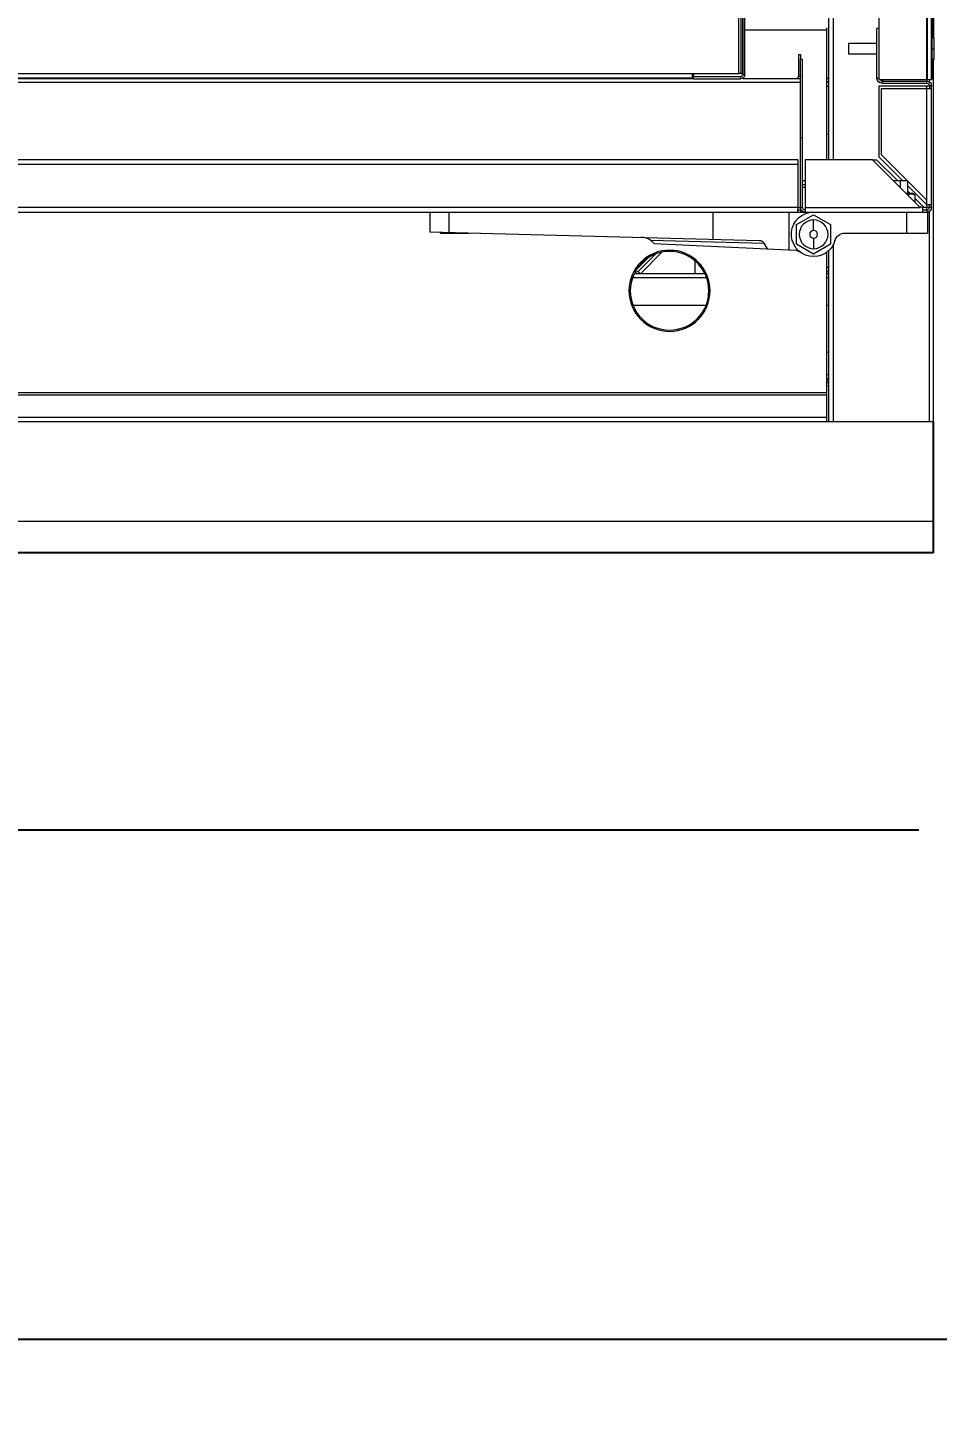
# Model space of a CAD drawing. Header units: millimetres. Extents: x 12325263 to 13848842, y -1463133 to 573208.
# Drawn here: x 12578851 to 12579199, y -838424 to -837894 of the extents above; entities that cross this region are included whole.
import ezdxf
from ezdxf.xclip import XClip

# ---------------------------------------------------------------- set-up
doc = ezdxf.new("R2010")
doc.units = ezdxf.units.MM
doc.header["$LTSCALE"] = 1000
doc.header["$XCLIPFRAME"] = 0
for name, color, linetype in [('A-ANNO-DIMS', 83, 'Continuous'), ('fur202301', 252, 'Continuous'), ('WALL', 5, 'Continuous'), ('WALL-SHATCH', 8, 'Continuous'), ('建筑-楼板开洞', 251, 'Continuous')]:
    doc.layers.add(name, color=color, linetype=linetype)
doc.styles.add('_TCH_DIM_T3', font='SIMPLEX.shx', dxfattribs={"width": 0.7058823529411765, "bigfont": 'GBCBIG.shx'})
doc.dimstyles.new('_TCH_ARCH&&120', dxfattribs={"dimtxt": 306, "dimasz": 120, "dimexe": 300, "dimexo": 360, "dimgap": 147, "dimtad": 1, "dimdec": 0, "dimzin": 0, "dimdsep": 46, "dimtxsty": '_TCH_DIM_T3', "dimblk": 'ARCHTICK', "dimcen": 0.09, "dimclrt": 7, "dimazin": 2, "dimtfac": 1, "dimtdec": 0, "dimtix": 1, "dimtmove": 2, "dimatfit": 3, "dimfxl": 1, "dimfxlon": 1, "dimtolj": 1, "dimtzin": 0, "dimarcsym": 0})

# ---------------------------------------------------------------- blocks, each defined once
blk = doc.blocks.new('adgshg13-A$C7F010FC0')
at = {"layer": 'WALL-SHATCH'}
h = blk.add_hatch(color=256, dxfattribs=at)
h.dxf.hatch_style = 1
h.paths.add_polyline_path([(-60384.17120504379, -16880.89509773254), (-763.1647881269455, 197.4793643951416), (12587.61850607395, -13153.30393266678), (12587.61850607395, -157996.0197629929), (-162964.8506313562, -188820.4315237999), (-171262.3814957142, -180522.900662899), (-171262.3814957142, -31310.89849328995), (-150707.1909123659, -10755.70791006088), (-131860.0775495768, -7980.895098209381), (-99162.38149428368, -7980.895098209381), (-99162.38149428368, -4980.895097732544), (-76620.42811572552, -4980.895097732544), (-70107.65229141712, -16880.89509773254)], flags=16)
h.paths.add_polyline_path([(-60091.22944009304, -16380.89510011673), (-646.8769880533218, 646.876989364624), (12987.61850607395, -12987.61850786209), (12987.61850607395, -158331.9049158096), (-163100.5840539932, -189250.3835258484), (-171662.3814958334, -180688.5860877037), (-171662.3814958334, -31145.21306848526), (-150777.8961598873, -10260.7277340889), (-131896.6870943308, -7480.895098209381), (-99562.38149428368, -7480.895098209381), (-99562.38149428368, -4580.895097732544), (-76365.55243730545, -4580.895097732544), (-69907.50581622124, -16380.89510774612)])
blk = doc.blocks.new('A$C4C7A72D3')
at = {"layer": 'WALL', "color": 1}
blk.add_blockref('adgshg13-A$C7F010FC0', (210433.0120974779, 205503.5692701337), dxfattribs=at)
blk = doc.blocks.new('asdgag2019061317133849825')
for p, q in [((1, -0.599999999999909), (1, -659.5999999999999)), ((2.600000000000364, -659.5999999999999), (2.600000000000364, -0.599999999999909)), ((0.2000000000007276, -643.8800000000001), (0.2000000000007276, -54.01999999999998)), ((0.2000000000007276, -840.2182306964), (0.2000000000007276, -790.0582306964002)), ((0.2000000000007276, -840.2182306964), (1150.200000000001, -840.2182306964))]:
    blk.add_line(p, q)
at = {"color": 1, "lineweight": 9}
for p, q in [((21, -659.5999999999999), (21, -0.599999999999909)), ((72.20000000000073, -657.7137231385), (72.20000000000073, -34.11372313850006)), ((73, -657.7137231385), (73, -34.11372313850006)), ((73, -34.34456383869974), (73, -657.1456157826001)), ((73.80000000000109, -34.34456383869974), (73.80000000000109, -657.1456157826001)), ((74.60000000000036, -657.2797978559997), (74.60000000000036, -34.62753176949991)), ((38.40000000000146, -690.2000000000003), (38.40000000000146, -65)), ((40.20000000000073, -690.2000000000003), (40.20000000000073, -65)), ((21, -640.2000000000003), (21.80000000000109, -640.2000000000003)), ((21.80000000000109, -659.2000000000003), (21.80000000000109, -640.2000000000003)), ((41, -690.2000000000003), (41, -639.9522052926)), ((41, -640.8182306964), (72.20000000000073, -640.8182306964)), ((0, -643.8800000000001), (0.680000000000291, -643.8800000000001)), ((0, -651.9199999639), (0, -643.8800000361002)), ((1, -644.2000000000003), (0.680000000000291, -643.8800000000001)), ((0.680000000000291, -651.9200000000001), (0.680000000000291, -643.8800000000001)), ((21.80000000000109, -645.9000000000001), (32.70000000000073, -645.9000000000001)), ((32.70000000000073, -645.9000000000001), (32.70000000000073, -649.9000000000001)), ((0.680000000000291, -647.9000000000001), (0, -647.9000000000001)), ((0, -651.9200000000001), (0.680000000000291, -651.9200000000001)), ((0.2000000000007276, -790.0582306964002), (0.2000000000007276, -651.9200000000001)), ((1, -651.5999999999999), (0.680000000000291, -651.9200000000001)), ((21.80000000000109, -649.9000000000001), (32.70000000000073, -649.9000000000001)), ((51, -651.8000000000002), (50.20000000000073, -651.8000000000002)), ((50.20000000000073, -708.4000000000001), (50.20000000000073, -651.8000000000002)), ((51.80000000000109, -650.1137231385001), (51, -650.1137231385001)), ((51, -650.1137231385001), (51, -651.8000000000002)), ((51, -708.4000000000001), (51, -651.8000000000002)), ((51.80000000000109, -650.1137231385001), (51.80000000000109, -658.3137231384999)), ((73.80000000000109, -657.1456157826001), (73, -657.1456157826001)), ((73.80000000000109, -657.2824482041001), (73, -657.2824482041001)), ((73.90722493580142, -657.2800258990001), (74.20007867000095, -657.2798589459999)), ((74.20007867000095, -657.2798589459999), (74.60000000000036, -657.2797978559997)), ((92.20000000000073, -657.2797978559997), (74.60000000000036, -657.2797978559997)), ((92.20000000000073, -659.0788560616998), (92.20000000000073, -657.2797978559997)), ((21, -659.5999999999999), (1, -659.5999999999999)), ((1, -662), (1.800000000001091, -662)), ((1, -708.4000000000001), (1, -662)), ((1.800000000001091, -660.5411542731999), (1.800000000001091, -660.2000000000003)), ((1.800000000001091, -662), (1.800000000001091, -663)), ((21, -662), (1.933974596200642, -662)), ((2.600000000000364, -660.2000000000003), (2.600000000000364, -659.8606990719)), ((20, -660.2000000000003), (2.800000000001091, -660.2000000000003)), ((2.800000000001091, -661), (2.800000000001091, -660.2000000000003)), ((20, -661), (2.800000000001091, -661)), ((2.800000000001091, -705.5999999999999), (2.800000000001091, -662)), ((19.40000000000146, -659.5999999999999), (19.40000000000146, -660.2000000000003)), ((20, -660.2000000000003), (20, -661)), ((21, -659.2000000000003), (21.80000000000109, -659.2000000000003)), ((21, -689.2000000000003), (21, -662)), ((41, -659.4830793049), (40.20000000000073, -658.6830793048998)), ((41, -660.8972928673002), (40.20000000000073, -660.0972928673)), ((41, -662.5943491420999), (40.20000000000073, -661.7943491420997)), ((51.80000000000109, -658.3137231384999), (51, -658.3137231384999)), ((51, -659.3137231384999), (73, -659.3137231384999)), ((51, -660.8011564187), (1099.200000000001, -660.8011564187)), ((72.20000000000073, -657.7137231385), (73, -657.7137231385)), ((91.80000000000109, -658.5137231385002), (73.80000000000109, -658.5137231385002)), ((73.80000000000109, -659.3137231384999), (73.80000000000109, -658.5137231385002)), ((91.80000000000109, -659.3137231384999), (73.80000000000109, -659.3137231384999)), ((91.80000000000109, -657.3049505610002), (91.80000000000109, -657.5797485423)), ((92.20000000000073, -657.7137231385), (91.80000000000109, -657.7137231385)), ((91.80000000000109, -657.7137231385), (91.80000000000109, -658.5137231385002)), ((91.80000000000109, -659.3137231384999), (91.80000000000109, -658.5137231385002)), ((91.80000000000109, -659.3137231384999), (1060.200000000001, -659.3137231384999)), ((92.20000000000073, -657.4285837133998), (1059.800000000001, -657.4285837133998)), ((92.20000000000073, -659.0788888635002), (1059.800000000001, -659.0788888635002)), ((20.20000000000073, -663), (1, -663)), ((20.20000000000073, -663), (20.20000000000073, -688.2000000000003)), ((40.20000000000073, -680.5182306964002), (41, -680.5182306964002)), ((51, -681.8000000000002), (50.20000000000073, -681.8000000000002)), ((20.20000000000073, -688.2000000000003), (2.800000000001091, -705.5999999999999)), ((5.300000000001091, -708.4000000000001), (23.5, -690.2000000000003)), ((12, -698.2000000000003), (21, -689.2000000000003)), ((22, -690.2000000000003), (14, -698.2000000000003)), ((23.5, -690.2000000000003), (22, -690.2000000000003)), ((23.5, -690.2000000000003), (49.20000000000073, -690.2000000000003)), ((49.20000000000073, -690.2000000000003), (49.20000000000073, -709.3000000000002)), ((52, -690.2000000000003), (1099.200000000001, -690.2000000000003)), ((52, -690.2000000000003), (52, -709.4000000000001)), ((52, -692), (1099.200000000001, -692)), ((10, -703), (10, -698.4000000000001)), ((15.5, -698.2000000000003), (10.20000000000073, -698.2000000000003)), ((13, -698.2000000000003), (13, -700.7000000000003)), ((49.20000000000073, -698.3182306964), (50.20000000000073, -698.3182306964)), ((2.800000000001091, -707.4000000000001), (10, -700.2000000000003)), ((7.226497308100079, -704.9735026919002), (3.800000000001091, -708.4000000000001)), ((7.226497308100079, -703.6630883383), (8.375, -703)), ((7.226497308100079, -706.4735026919002), (7.226497308100079, -703.6630883383)), ((10.70000000000073, -703), (8.375, -703)), ((10, -702.2000000000003), (9.200000000000728, -703)), ((49.20000000000073, -699.8182306964), (50.20000000000073, -699.8182306964)), ((49.20000000000073, -700.8182306964), (50.20000000000073, -700.8182306964)), ((1, -707.4000000000001), (2.824678994700662, -707.4000000000001)), ((1, -708.4000000000001), (1.800000000001091, -708.4000000000001)), ((1.800000000001091, -708.4000000000001), (1.800000000001091, -707.4000000000001)), ((1.800000000001091, -790.0582306964002), (1.800000000001091, -709.8588457268002)), ((1.936268796600416, -708.4000000000001), (2.813710552600241, -708.4000000000001)), ((2.5, -710.2000000000003), (2.5, -718.2000000000003)), ((2.824678994700662, -707.4000000000001), (2.800000000001091, -705.5999999999999)), ((2.813710552600241, -708.4000000000001), (2.800000000001091, -707.4000000000001)), ((2.800000000001091, -708.3862894474), (3.800000000001091, -708.4000000000001)), ((2.800000000001091, -709.2637312032998), (2.800000000001091, -708.3862894474)), ((4.300000000001091, -709.4000000000001), (2.800000000001091, -709.4000000000001)), ((2.800000000001091, -709.4000000000001), (2.800000000001091, -710.2000000000003)), ((49.20000000000073, -710.2000000000003), (2.800000000001091, -710.2000000000003)), ((3.800000000001091, -708.4000000000001), (4.300000000001091, -708.4000000000001)), ((4.300000000001091, -708.3753210052), (5.300000000001091, -708.4000000000001)), ((4.300000000001091, -709.2857137298001), (4.300000000001091, -708.3753210052)), ((4.300000000001091, -710.2000000000003), (4.300000000001091, -709.4000000000001)), ((5, -708.2000000000003), (5.5, -708.2000000000003)), ((49.20000000000073, -708.4000000000001), (5.300000000001091, -708.4000000000001)), ((10.5, -710.2000000000003), (10.5, -718.2000000000003)), ((49.20000000000073, -709.4000000000001), (49.20000000000073, -710.2000000000003)), ((49.20000000000073, -710.2000000000003), (51, -710.2000000000003)), ((49.20000000000073, -710.3000000000002), (51, -710.3000000000002)), ((50.20000000000073, -708.4000000000001), (51, -708.4000000000001)), ((51, -708.5736481776999), (52, -708.5736481776999)), ((52, -709.4000000000001), (51, -709.4000000000001)), ((51, -709.4000000000001), (51, -710.2000000000003)), ((1099.200000000001, -710.2000000000003), (51, -710.2000000000003)), ((52, -708.4000000000001), (1099.200000000001, -708.4000000000001)), ((52, -710.2000000000003), (52, -709.4000000000001)), ((55.5, -710.3000000000002), (55.5, -724.6533715415999)), ((84.5, -710.2000000000003), (84.5, -720.5280795294998)), ((185.268114443501, -710.2000000000003), (185.268114443501, -717.8893735880001)), ((192.5, -710.2000000000003), (192.5, -717.7012999113999)), ((46, -711.2000000000003), (39.50480947160031, -714.9500000000003)), ((39.50480947160031, -714.9500000000003), (39.50480947160031, -722.4500000000003)), ((52.49519052830146, -714.9500000000003), (46, -711.2000000000003)), ((46.00000000320142, -717.2000000000003), (46, -713.2000000000003)), ((52.49519052830146, -722.4500000000003), (52.49519052830146, -714.9500000000003)), ((34, -718.2000000000003), (2.5, -718.2000000000003)), ((46, -720.2000000000003), (46, -724.2000000000003)), ((108.3271982860006, -720.9044851764002), (64.89593387100103, -722.0417728601001)), ((192.4996125551006, -717.7000101456001), (66.73509778440166, -720.9932698655998)), ((108.3271982860006, -720.9044851764002), (106.8345969892016, -722.2166865918002)), ((177.5500000000011, -718.2000000000003), (177.5500000000011, -718.0914795274998)), ((188.4499999511008, -718.2000000000003), (177.550000048901, -718.2000000000003)), ((183, -717.9487662549), (183, -718.2000000000003)), ((188.4500000000007, -718.2000000000003), (188.4500000000007, -717.8060529824002)), ((38.40000000000146, -790.0582306964002), (38.40000000000146, -722.4016202243997)), ((39.50480947160031, -722.4500000000003), (46, -726.2000000000003)), ((40.20000000000073, -790.0582306964002), (40.20000000000073, -724.8604487148)), ((41, -790.0582306964002), (41, -725.5481026899001)), ((46, -726.2000000000003), (52.49519052830146, -722.4500000000003)), ((55.5, -724.5532589505001), (52.920172993101, -724.6757148770998)), ((52.92491432680072, -724.7756024125997), (52.92017299320105, -724.6757148795)), ((106.8345969892016, -722.2166865918002), (52.92491432680072, -724.7756024125997)), ((63.57119005070126, -724.2702586220998), (64.89593387100103, -722.0417728601001)), ((112.1238815542001, -733.7182306964), (103.9550004571011, -725.5493495993001)), ((91.20000000000073, -733.7182306964), (91.20000000000073, -728.8648361144001)), ((112.9724096916016, -732.869702559), (106.3464560807006, -726.2437489479998)), ((113.5987456295006, -732.0818249343997), (109.1364057619012, -727.6194850668999)), ((40.20000000000073, -733.7182306964), (41, -733.7182306964)), ((40.20000000000073, -735.3182306964), (41, -735.3182306964)), ((86.8589987428004, -735.3182306964), (115.1410012571014, -735.3182306964)), ((87.50228221670113, -733.7182306964), (114.4977177832006, -733.7182306964)), ((112.1238815542001, -733.7182306964), (112.9724096916016, -732.869702559)), ((112.9724096916016, -732.869702559), (114.3078354856007, -733.3704872316998)), ((41, -745.7182306964), (40.20000000000073, -745.7182306964)), ((114.9172128273003, -745.7182306964), (87.08278717260146, -745.7182306964)), ((40.20000000000073, -763.7182306964), (41, -763.7182306964)), ((41, -772.1182306963997), (40.20000000000073, -772.1182306963997)), ((41, -773.7182306964), (40.20000000000073, -773.7182306964)), ((40.20000000000073, -774.5182306964002), (41, -774.5182306964002)), ((40.20000000000073, -775.3182306964004), (41, -775.3182306964004)), ((41, -776.3182306964004), (40.20000000000073, -776.3182306964004)), ((41, -779.1583937328), (1109.400000000001, -779.1583937328)), ((41, -780.0980863535001), (1109.400000000001, -780.0980863535001)), ((41, -788.5267839789999), (1109.400000000001, -788.5267839789999)), ((41, -790.0582306964002), (0.2000000000007276, -790.0582306964002)), ((0.2000000000007276, -790.2182306964), (1150.200000000001, -790.2182306964)), ((39.30000000000109, -790.0582306964002), (1.000017872600438, -790.0582306964002)), ((0.2000000000007276, -828.2182306964), (1150.200000000001, -828.2182306964))]:
    blk.add_line(p, q, dxfattribs=at)
for centre, radius in [((46, -718.7000000000003), 5.5), ((46, -718.7000000000003), 1.4999917404), ((101, -740.2182306964), 15.5), ((101, -740.2182306964), 15)]:
    blk.add_circle(centre, radius, dxfattribs=at)
for centre, radius, start, end in [((2.600000000000364, -658.5999999999999), 1.6, 180, 206.1130540038097), ((2.800000000001091, -662), 1.8, 90, 180), ((2.600000000000364, -658.5999999999999), 1.6, 231.9931292840901, 244.6620861893614), ((2.800000000001091, -662), 1, 90, 180), ((19.40000000000146, -658.5999999999999), 1.6, 291.3596945531922, 319.8548501775053), ((20, -659.2000000000003), 1.8, 270, 0), ((20, -659.2000000000003), 1, 270, 299.9999999999973), ((52.80000000000109, -658.3137231384999), 1.8, 180, 214.4296022137462), ((52.80000000000109, -658.3137231384999), 1, 180, 270), ((73.80000000000109, -657.7137231385), 1.6, 180, 270), ((73.80000000000109, -657.7137231385), 0.8, 180, 270), ((91.80000000000109, -660.3137231384999), 1.8, 76.15944126796705, 90), ((7.726934380001694, -707.7898714961998), 4.767038095899999, 60.63400397757589, 61.52141182095506), ((2.800000000001091, -708.4000000000001), 1.8, 180, 270), ((2.800000000001091, -708.4000000000001), 1, 180, 270), ((46, -718.7000000000003), 8.5, 196.2602047082827, 90), ((49.20000000000073, -708.4000000000001), 1, 270, 0), ((49.20000000000073, -708.4000000000001), 1.8, 270, 0), ((34, -722.2000000000003), 4, 16.26020470828277, 90), ((53.06715433770114, -727.7722284786), 3, 92.71760295642972, 127.9181519343273), ((53.06715433770114, -727.7722284786), 3.1000144207, 92.71760295642972, 116.4201564987436), ((46.70000000000073, -725.0182306964002), 8.7499674346, 221.7534243227425, 229.2539254396936), ((46.70000000000073, -725.0182306964002), 10, 229.3608411400518, 235.0974149223527)]:
    blk.add_arc(centre, radius, start, end, dxfattribs=at)
blk.add_ellipse((66.76206331080175, -722.9932493334), major_axis=(2.1275474664, 0.2411178768999999), ratio=0.9335546295, start_param=1.4779918927, end_param=2.5251894439, dxfattribs=at)
for points, start_tangent, end_tangent in [([(73.21444987160066, -657.2926047158003), (73.33087910090035, -657.2953232271998), (73.46902472390138, -657.2977426502998), (73.80015734010158, -657.3016432553)], (0.9994022548945604, -0.03457069440535343), (0.9999620510080558, -0.008711862244245265)), ([(10.00000252620157, -703.5996672581), (9.997291650101033, -703.5981981253003), (9.980598666999867, -703.5892031839999), (9.963954055499926, -703.5803233301999), (9.947357278600975, -703.5715582338003), (9.930807800301409, -703.5629075673), (9.91430508600024, -703.5543710057), (9.8978486024007, -703.5459482260999), (9.881437817201004, -703.5376389081998), (9.865072199800125, -703.529442734), (9.848751220300983, -703.5213593879998), (9.832474350401753, -703.5133885567998), (9.816241062801055, -703.5055299296), (9.800050831599947, -703.4977831981), (9.783903131999978, -703.4901480559001), (9.76779744040141, -703.4826241996002), (9.751733234301355, -703.4752113274999), (9.735709992701231, -703.4679091409002), (9.719727195400992, -703.4607173429999), (9.703784323601212, -703.4536356396002), (9.687880859801226, -703.4466637388), (9.672016287300721, -703.4398013511), (9.656190090900054, -703.4330481893999), (9.640401756500069, -703.4264039689001), (9.624650771000233, -703.4198684071002), (9.60893662270064, -703.4134412241001), (9.593258800900003, -703.4071221421), (9.577616796201255, -703.400910886), (9.562010100100451, -703.3948071827999), (9.546438205501545, -703.3888107619), (9.530900606401701, -703.3829213552999), (9.515396797900394, -703.3771386970998), (9.499926276301267, -703.3714625238999), (9.484488539001177, -703.3658925749), (9.469083084601152, -703.3604285912002), (9.45370941280089, -703.3550703167998), (9.438367024500621, -703.3498174976999), (9.423055421901154, -703.3446698826001), (9.407774107901787, -703.3396272222999), (9.392522587200801, -703.3346892700997), (9.377300365000337, -703.3298557819003), (9.362106948201472, -703.3251265157), (9.34694184450018, -703.320501232), (9.331804563000333, -703.3159796938003), (9.316694613800792, -703.3115616663999), (9.30161150820095, -703.3072469174999), (9.28655475890082, -703.3030352172), (9.271523879400775, -703.298926338), (9.256518384601804, -703.2949200548001), (9.241537790700022, -703.291016145), (9.22658161470099, -703.2872143883001), (9.211649375300112, -703.2835145667), (9.196740592000424, -703.2799164649), (9.18185478560008, -703.2764198696), (9.166991478201453, -703.2730245702), (9.152150193000125, -703.2697303585), (9.137330454601397, -703.2665370283999), (9.1225317886001, -703.2634443764), (9.107753721900735, -703.2604522014999), (9.092995782801154, -703.2575603048999), (9.078257500501422, -703.2547684901001), (9.063538405900545, -703.2520765631002), (9.048838030701518, -703.2494843323998), (9.034155908200773, -703.2469916086002), (9.019491572700645, -703.2445982047998), (9.004844560100537, -703.2423039364999), (8.990214407200256, -703.2401086213999), (8.975600652500361, -703.2380120796001), (8.961002835399995, -703.2360141335998), (8.946420496800783, -703.2341146081999), (8.931853178901292, -703.2323133304003), (8.91730042530071, -703.2306101295999), (8.902761780800574, -703.2290048374002), (8.88823679160123, -703.227497288), (8.873725005199958, -703.2260873174), (8.859225970400075, -703.2247747642), (8.844739237500107, -703.2235594692002), (8.830264358100976, -703.2224412752998), (8.815800885100543, -703.2214200277999), (8.80134837300102, -703.2204955742), (8.786906377401465, -703.219667764), (8.772474455501651, -703.2189364491), (8.764564399800292, -703.2185763252), (8.751047312300216, -703.2180276773001), (8.737535997101077, -703.2175634667001), (8.72403008910078, -703.2171836171001), (8.710529223200865, -703.2168880536001), (8.69703303480128, -703.2166767031999), (8.683541159300148, -703.2165494946998), (8.670053232501232, -703.2165063585003), (8.656568890501148, -703.2165472268002), (8.643087769500198, -703.2166720335999), (8.629609506100678, -703.2168807145999), (8.616133737101336, -703.2171732072998), (8.602660099801142, -703.2175494509002), (8.589188231600929, -703.2180093863999), (8.575717770101619, -703.2185529566), (8.562249110400444, -703.2191800684), (8.548783340100272, -703.2198905730002), (8.535320355100339, -703.2206843617), (8.521860051101612, -703.2215613211001), (8.50840232380142, -703.2225213334), (8.49494706870064, -703.2235642764999), (8.481494181000016, -703.2246900238001), (8.468043556100383, -703.2258984446003), (8.454595089100621, -703.2271894035998), (8.441148675201475, -703.2285627617998), (8.427704209399963, -703.2300183756001), (8.414261586700377, -703.2315560973998), (8.40082070200151, -703.2331757757001), (8.387381450200337, -703.2348772548999), (8.373943726201105, -703.2366603753003), (8.360507424800744, -703.2385249735003), (8.347072440901684, -703.2404708823001), (8.333638669400898, -703.2424979305001), (8.320206005000728, -703.2446059433), (8.30677434270001, -703.2467947422001), (8.293343577501219, -703.2490641451), (8.279913604101239, -703.2514139665), (8.26648431780086, -703.2538440172998), (8.253055613500692, -703.2563541047002), (8.239627386501525, -703.2589440330999), (8.226199531800376, -703.2616136031002), (8.212771944999986, -703.2643626124), (8.1993445213011, -703.2671908553998), (8.185917156301002, -703.2700981233997), (8.172489745800704, -703.2730842045999), (8.159062185401126, -703.2761488843003), (8.14563437110155, -703.2792919449998), (8.132206199001303, -703.2825131661002), (8.11877756530157, -703.2858123245001), (8.105348366399994, -703.2891891943), (8.091918498901578, -703.2926435468003), (8.078487859500456, -703.2961751510002), (8.065056345300036, -703.2997837732), (8.051623853300043, -703.3034691773), (8.03819028090038, -703.3072311250003), (8.024755525701039, -703.3110693754002), (8.011319485600325, -703.3149836856), (7.997882058500181, -703.3189738104002), (7.984443142700911, -703.3230395026999), (7.971002636901176, -703.3271805131999), (7.95756043970141, -703.3313965907), (7.944116450400543, -703.3356874819001), (7.93067056810105, -703.3400529321002), (7.917222692500218, -703.3444926843999), (7.903772723600923, -703.3490064806001), (7.890320561600674, -703.3535940604002), (7.876866106900707, -703.3582551623999), (7.863409260400658, -703.3629895233998), (7.849949923200256, -703.3677968789002), (7.836487996901269, -703.3726769629998), (7.823023383100008, -703.3776295083999), (7.809555984100371, -703.3826542468), (7.796085702200799, -703.3877509083), (7.782612440400044, -703.3929192224), (7.769136101800541, -703.3981589170003), (7.755656590001308, -703.4034697194998), (7.742173808801454, -703.408851356), (7.72868766260035, -703.4143035519), (7.7151980560011, -703.4198260317003), (7.701704894001523, -703.4254185191999), (7.688208082101482, -703.4310807374), (7.674707526100974, -703.4368124088), (7.661203132200171, -703.4426132551002), (7.647694807001244, -703.4484829977), (7.634182457701172, -703.4544213574), (7.620665991500573, -703.4604280543999), (7.607145316500464, -703.4665028088998), (7.593620340800044, -703.4726453405001), (7.580090973100596, -703.4788553685999), (7.566557122700033, -703.4851326123003), (7.553018698999949, -703.4914767905998), (7.539475612100432, -703.4978876225), (7.525927772399882, -703.5043648268002), (7.51237509080056, -703.5109081221003), (7.498817478601268, -703.5175172273998), (7.485254847500983, -703.5241918614001), (7.471687109900813, -703.5309317432002), (7.458114178300093, -703.5377365917998), (7.444535966000331, -703.5446061265998), (7.430952386501303, -703.5515400671002), (7.417363353901237, -703.5585381330998), (7.403768782600309, -703.5656000448002), (7.390168587800872, -703.5727255226998), (7.376562684799865, -703.5799142878), (7.362950989599995, -703.5871660612002), (7.349333418500464, -703.5944805649001), (7.335709888500787, -703.6018575212001), (7.32208031690061, -703.609296653), (7.308444621501621, -703.6167976836), (7.294802720600273, -703.6243603372), (7.281154533000517, -703.6319843384999), (7.267499977901025, -703.6396694127002), (7.253838975200779, -703.6474152861001), (7.240171445000669, -703.6552216855002), (7.226497308100079, -703.6630883383)], (-0.8790324975601226, 0.4767618569403526), (-0.8660254037805816, -0.5000000000066808)), ([(108.3271982860006, -720.9044851764002), (109.1325590378001, -720.3968034484001), (110.0244514778005, -720.0761861289998), (110.9547417465001, -719.8877649709998), (111.8979573246015, -719.8106387677999)], (0.7510347725404902, 0.6602626526126206), (0.9996573249757574, 0.02617694830023293))]:
    blk.add_spline(points, degree=3, dxfattribs=dict(at, start_tangent=start_tangent, end_tangent=end_tangent))
blk = doc.blocks.new('sdfgsdffhg')
at = {"layer": 'fur202301', "elevation": -7.356418968302711e-09}
blk.add_lwpolyline([(-4836.568292977288, 35662.84235643817), (1515.961175614968, 35662.84235643817), (1515.961175614968, 37069.74235643819), (-4836.568292977288, 37069.74235643819)], close=True, dxfattribs=at)
at = {"layer": 'fur202301', "xscale": -1}
blk.add_blockref('asdgag2019061317133849825', (-1886.438824476674, 36803.06058718637, -7.356418968302711e-09), dxfattribs=at)
blk = doc.blocks.new('_ArchTick')
at = {"color": 0, "linetype": 'ByBlock', "const_width": 0.4}
blk.add_lwpolyline([(-0.5, -0.5), (0.5, 0.5)], dxfattribs=at)
blk = doc.blocks.new('*D4317')
at = {"layer": 'A-ANNO-DIMS', "color": 0, "lineweight": -2, "transparency": 16777216}
for p, q in [((12577996.81071043, -839035.7857469444), (12577996.81071043, -839336.7857469444)), ((12577996.81071043, -839036.7857469444), (12582396.81063029, -839036.7857469444)), ((12582396.81063029, -839035.7857469444), (12582396.81063029, -839336.7857469444))]:
    blk.add_line(p, q, dxfattribs=at)
at = {"layer": 'Defpoints', "color": 0, "transparency": 16777216}
for p in [(12577996.81071043, -837836.7857478508), (12582396.81063029, -837836.785747894), (12582396.81063029, -839036.7857469444)]:
    blk.add_point(p, dxfattribs=at)
at = {"layer": 'A-ANNO-DIMS', "color": 0, "lineweight": -2, "transparency": 16777216, "xscale": 120, "yscale": 120, "zscale": 120, "rotation": 180}
blk.add_blockref('_ArchTick', (12577996.81071043, -839036.7857469444), dxfattribs=at)
at = {"layer": 'A-ANNO-DIMS', "color": 0, "lineweight": -2, "transparency": 16777216, "xscale": 120, "yscale": 120, "zscale": 120}
blk.add_blockref('_ArchTick', (12582396.81063029, -839036.7857469444), dxfattribs=at)
at = {"layer": 'A-ANNO-DIMS', "color": 7, "transparency": 16777216, "insert": (12580196.81067036, -838736.7857469444), "char_height": 306, "attachment_point": 5, "style": '_TCH_DIM_T3'}
blk.add_mtext('\\A1;4400', dxfattribs=at)

msp = doc.modelspace()

# ---------------------------------------------------------------- block references
ref = msp.add_blockref('A$C4C7A72D3', (12385714.85333347, -906209.5211575599), dxfattribs=dict(rotation=350.041249254255))
XClip(ref).set_block_clipping_path([(223442.85848776624, 85923.1187333744), (220542.79614323564, 85923.14223919064), (220542.85794921033, 89292.82327550603), (211526.91503559053, 89292.81013112981), (210631.4331447985, 94392.80805835268), (206113.36859029531, 94392.80254184548), (206001.43151877634, 95030.31273446558), (204376.28265885077, 94744.96136868373), (203364.45700568333, 100506.90300529171), (197947.39471226372, 99555.74826742522), (192482.34284747206, 130679.47653937805), (190118.78045936674, 130264.45040162886), (191623.4071957469, 121695.64270786336), (177046.6486519482, 119136.20117008407), (175707.6223907359, 126760.84837657143), (173902.98837133497, 128026.4039125028), (169528.38544615544, 127258.29032698018), (169070.09673948586, 129868.3614864857), (163308.25174581818, 128856.66933918069), (163766.52659606002, 126246.61717005563), (159679.17951310053, 125528.91809214232), (170669.68883746117, 62935.797914044), (167222.1989369914, 62330.4650948944), (167939.77594909444, 58243.68085931754), (171386.95287966542, 58848.291248798836), (172857.06567938626, 50477.00326481927), (165962.5026008021, 49266.42308983533), (168037.78130347654, 37447.17964484263), (140649.95849708281, 32638.23901064042), (115387.97992391884, 28202.578178789467), (95598.7254695911, 140907.4332163476), (226939.47610990703, 163968.86685004015), (240128.69528115913, 88852.8973128139)])

# ---------------------------------------------------------------- next in the draw order: hatches: boundary and pattern name
at = {"layer": '建筑-楼板开洞'}
h = msp.add_hatch(dxfattribs=at)
h.set_pattern_fill('DASH', color=256, scale=500)
h.set_pattern_definition([(0, (0, 0), (476.25, 476.25), [476.25, -476.25])])
h.paths.add_polyline_path([(12597696.74125517, -842386.7857500005), (12590696.81071091, -842386.9011187449), (12590697.06738452, -843986.785750187), (12595796.81070939, -843986.8518447033), (12595797.06738462, -849736.8518448313), (12588796.81071022, -849736.7857501156), (12588796.81071024, -851936.7857480027), (12564896.81072844, -851936.7857499813), (12564896.81072899, -816186.7857498433), (12568846.81071021, -816186.7857497305), (12568846.81071039, -816040), (12568846.8107105, -807536.7857503798), (12574696.82943846, -807536.8020940134), (12574696.77149323, -810386.7857505934), (12575896.81071086, -810386.7857493811), (12579055.23466226, -810386.7836961544), (12580496.91490283, -811828.2071036652), (12580696.91490281, -819086.8500614959), (12595696.91654344, -819086.7214370563), (12595696.89793204, -812786.7857500659), (12597696.65916437, -812786.7857500445)])

# ---------------------------------------------------------------- next in the draw order: block references
msp.add_blockref('sdfgsdffhg', (12581083.89862993, -874056.803858311, -9.610333750321248e-09))

# ---------------------------------------------------------------- next in the draw order: dimensions: what is measured, and where the dimension line sits
at = {"layer": 'A-ANNO-DIMS'}
dim = msp.add_aligned_dim(p1=(12577996.81071043, -837836.7857478508), p2=(12582396.81063029, -837836.785747894), distance=-1199.9999990504002, dimstyle='_TCH_ARCH&&120', dxfattribs=at)
dim.commit()
dim.dimension.update_dxf_attribs({"geometry": '*D4317', "text_midpoint": (12580196.81067036, -838736.7857469444)})

doc.saveas('drawing.dxf')
